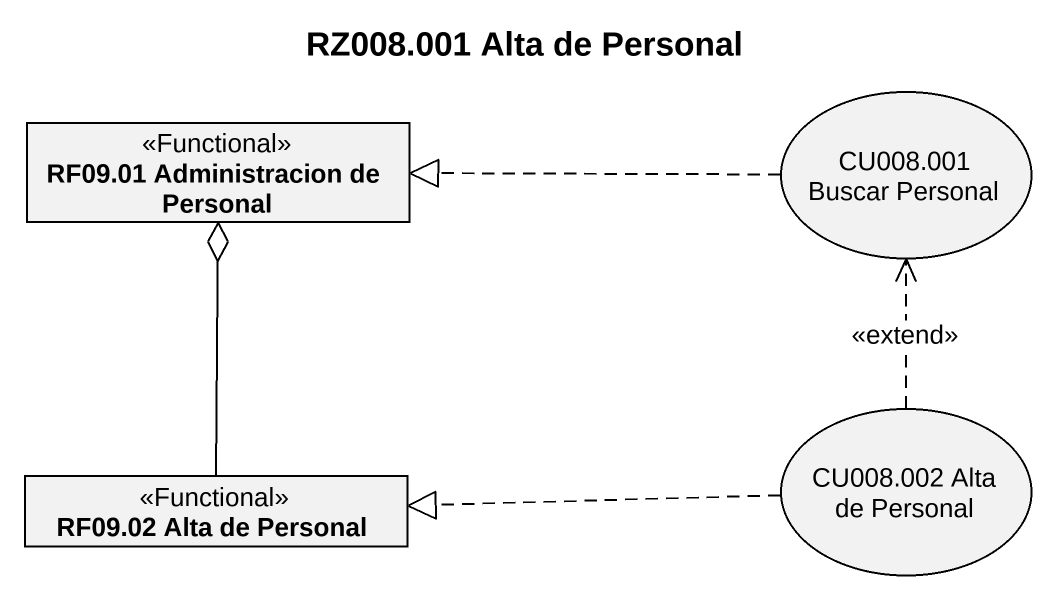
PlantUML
@startuml
title RZ008.001 Alta de Personal
allowmixing
hide circle
hide empty members
class "RF09.01 Administracion de Personal" as RF09_01_Administracion_de <<Functional>>
usecase "CU008.001 Buscar Personal" as CU008_001_Buscar_Personal
usecase "CU008.002 Alta de Personal" as CU008_002_Alta_de_Personal
class "RF09.02 Alta de Personal" as RF09_02_Alta_de_Personal <<Functional>>
CU008_001_Buscar_Personal .left.|> RF09_01_Administracion_de
CU008_002_Alta_de_Personal .up.> CU008_001_Buscar_Personal : <<extend>>
CU008_002_Alta_de_Personal .left.|> RF09_02_Alta_de_Personal
RF09_02_Alta_de_Personal -up-o RF09_01_Administracion_de
@enduml
